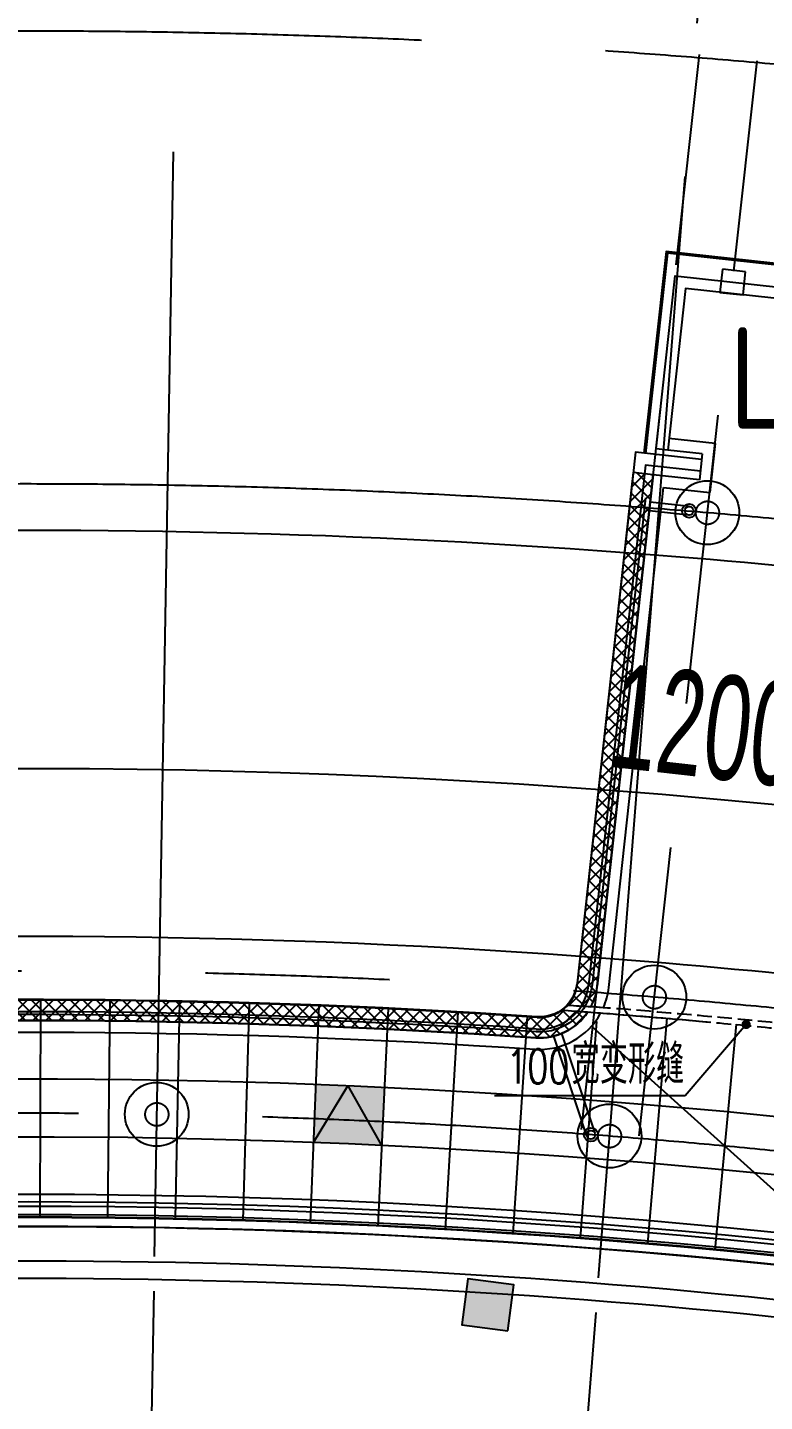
# Model space of a CAD drawing. Extents: x 1962160 to 37842216, y -162679 to 2997677.
# Drawn here: x 37613660 to 37626367, y 2879859 to 2903552 of the extents above; entities that cross this region are included whole.
import ezdxf

# ---------------------------------------------------------------- set-up
doc = ezdxf.new("R2010")
doc.units = 0
doc.header["$LTSCALE"] = 1000
for name, pattern in [('__DASH', [0.35, 0.25, -0.1]), ('CENTER', [2, 1.25, -0.25, 0.25, -0.25]), ('CENTER2', [28.575000000000003, 19.05, -3.175, 3.175, -3.175]), ('DASH', [0.35, 0.25, -0.1]), ('HIDDEN', [0.375, 0.25, -0.125])]:
    doc.linetypes.add(name, pattern=pattern)
doc.layers.get('0').update_dxf_attribs({"color": 8})
doc.layers.get('Defpoints').update_dxf_attribs({"color": 8})
for name, color, linetype in [('#幕墙线-平面', 8, 'Continuous'), ('#标注', 8, 'Continuous'), ('#虚线', 8, 'HIDDEN'), ('#轴线', 8, 'CENTER2'), ('A-AL', 8, 'Continuous'), ('A-AL-E', 8, 'Continuous'), ('A-COLS-PLAN-C', 8, 'DASH'), ('A-COLS-PLAN-S', 8, 'DASH'), ('A-DETL-ALUM', 8, 'Continuous'), ('A-DIMS-LEAD', 8, 'Continuous'), ('A-DIMS-SYMB', 8, 'Continuous'), ('A-FLOR', 8, 'Continuous'), ('A-FLOR-UNDR', 8, '__DASH'), ('A-GRID', 8, 'CENTER'), ('A-HATH', 8, 'Continuous'), ('A-NOTE', 8, 'Continuous'), ('A-ROOF-DRAN', 8, 'Continuous'), ('A-STRS', 8, 'Continuous'), ('A-STRS-HRAL', 8, 'Continuous'), ('A-TEXT-500', 8, 'Continuous'), ('COLUMN', 8, 'Continuous'), ('DIM', 8, 'Continuous'), ('G-ACCS', 8, 'Continuous'), ('PUB_HATCH', 8, 'Continuous'), ('周边建筑', 8, 'Continuous'), ('建-填充', 8, 'Continuous'), ('水-雨水-压力流-标识', 8, 'Continuous')]:
    doc.layers.add(name, color=color, linetype=linetype)
doc.layers.add('A-X-CHEK', color=8, linetype='Continuous', plot=False)
doc.styles.add('_TCH_DIM', font='SIMPLEX', dxfattribs={"bigfont": 'GBCBIG'})
doc.styles.add('JHZX', font='jrs.shx', dxfattribs={"width": 0.6, "bigfont": 'jhz.shx'})
doc.styles.get("Standard").update_dxf_attribs({"font": 'xd-hzs.shx', "bigfont": 'xd-hztxt.shx'})
doc.dimstyles.new('JZBZ-600', dxfattribs={"dimscale": 600, "dimtxt": 3, "dimasz": 1.5, "dimexe": 1, "dimexo": 1, "dimgap": 0.5, "dimtad": 1, "dimdec": 0, "dimdsep": 46, "dimtxsty": 'JHZX', "dimblk1": 'ARCHTICK', "dimblk2": 'ARCHTICK', "dimsah": 1, "dimcen": 0, "dimclrd": 1, "dimclre": 1, "dimclrt": 2, "dimadec": 1, "dimazin": 2, "dimtfac": 1, "dimtdec": 0, "dimtix": 1, "dimtmove": 0, "dimatfit": 3, "dimfxl": 1, "dimtolj": 1, "dimlwd": -1, "dimlwe": -1, "dimarcsym": 1})
pattern_1 = [(45, (0, 0), (-112.2532015133644, 112.2532015133644), []), (135, (0, 0), (-112.2532015133644, -112.2532015133644), [])]

# ---------------------------------------------------------------- blocks, each defined once
blk = doc.blocks.new('排水沟区域')
at = {"layer": 'A-HATH'}
h = blk.add_hatch(dxfattribs=at)
h.set_pattern_fill('ANSI37', color=256, scale=100)
h.set_pattern_definition(pattern_1)
edge = h.paths.add_edge_path()
edge.add_line((35658765.01799488, 3057618.124890488), (35658417.09947604, 3057656.239247951))
edge.add_line((35658417.09947604, 3057656.239247951), (35657450.98497537, 3048837.275779192))
edge.add_arc((35656804.8505831, 3048908.059584423), 649.9999999659744, 318.0283131604051, 353.74819666269457, ccw=False)
edge.add_arc((35647972.51238474, 2918657.177420972), 130150.0000179219, 85.71784188803059, 85.89549600434071, ccw=False)
edge.add_arc((35656804.85058304, 3048908.05958596), 1000.000000195538, 332.3412476966848, 353.7481965299868)
edge.add_line((35657798.90349422, 3048799.161421737), (35658765.01799488, 3057618.124890488))
h = blk.add_hatch(dxfattribs=at)
h.set_pattern_fill('ANSI37', color=256, scale=100)
h.set_pattern_definition(pattern_1)
edge = h.paths.add_edge_path()
edge.add_arc((35647972.51242621, 2918657.177367422), 130050.0000686261, 85.7398886697509, 85.93806982579932)
edge.add_arc((35656804.85058324, 3048908.059585912), 649.9999999980564, 266.12070043782154, 305.7446110088771, ccw=False)
edge.add_arc((35647972.51225564, 2918657.177440512), 129899.9999999594, 86.12070043837309, 116.0611029026593)
edge.add_arc((35590618.0573375, 3035933.641409336), 649.999999994561, 256.2785379505519, 296.0611029023296, ccw=False)
edge.add_line((35590463.87600134, 3035302.192190816), (35590062.48055345, 3035102.176174337))
edge.add_arc((35590618.05733751, 3035933.641409351), 1000.000000011322, 236.2495485733283, 296.0611029010252)
edge.add_arc((35647972.51225565, 2918657.177440493), 129549.9999999768, 86.12070043837912, 116.0611029026667, ccw=False)
edge.add_arc((35656804.85058324, 3048908.05958592), 1000.0000000025, 266.1207004381864, 325.9304777358216)
for points in [[(35658765.01799488, 3057618.124890488), (35658417.09947604, 3057656.239247951), (35657450.98497537, 3048837.275779192, -0.1571317827705876), (35657288.10958715, 3048473.363443469, -0.0007751624700920338), (35657690.57862306, 3048443.855062603, 0.09367802724356143), (35657798.90349422, 3048799.161421737)], [(35657633.20902523, 3048347.861146448, 0.000864728637648596), (35657184.5632477, 3048380.500781186, -0.1746354482785349), (35656760.87494238, 3048259.548874354, 0.1313879561626021), (35590903.6214562, 3035349.729486093, -0.1753489072106911), (35590463.87600134, 3035302.192190816), (35590062.48055345, 3035102.176174337, 0.2670681021465763), (35591057.38675088, 3035035.315373567, -0.1313879561626088), (35656737.19575116, 3047910.350798897, 0.2670597953681133)]]:
    blk.add_lwpolyline(points, format="xyb", close=True, dxfattribs=at)
blk.add_arc((35647972.51224888, 2918657.177441952), 130050.0000067243, 84.81506295068043, 85.62207074110286, dxfattribs=at)
blk = doc.blocks.new('A$C58e34137')
at = {"layer": 'A-X-CHEK'}
blk.add_blockref('排水沟区域', (-35647972.51433039, -2918657.17947907), dxfattribs=at)
blk = doc.blocks.new('雨水立管')
for radius in [80, 50]:
    blk.add_circle((-3.725290298461914e-09, 2.328306436538696e-10), radius)
blk = doc.blocks.new('雨水')
at = {"layer": 'A-ROOF-DRAN'}
for points in [[(35659389.69352274, 3057070.58299851), (35658713.15419961, 3057144.697655267)], [(35659373.35879811, 3056921.475061862), (35658696.81947497, 3056995.589718619)], [(35657697.78506979, 3048106.393818456), (35661750.71913321, 3044467.718702422), (35666495.36834026, 3047142.934849406)], [(35657618.41394059, 3046214.07590595), (35657047.27850524, 3047937.890166366)], [(35657760.80217198, 3046261.252081711), (35657189.66673663, 3047985.066342126)]]:
    blk.add_lwpolyline(points, dxfattribs=at)
at = {"xscale": 1.5, "yscale": 1.5, "zscale": 1.5}
for p in [(35659381.52616043, 3056996.029030186), (35657689.60805629, 3046237.66399383)]:
    blk.add_blockref('雨水立管', p, dxfattribs=at)
blk = doc.blocks.new('1100')
at = {"layer": 'A-DETL-ALUM', "ltscale": 0.3}
blk.add_circle((35572079.41488183, 2737404.62498665), 550, dxfattribs=at)
blk = doc.blocks.new('_YZHK')
blk.add_circle((0, 0), 0.5)
blk = doc.blocks.new('ASDFASD')
at = {"layer": 'A-COLS-PLAN-C', "ltscale": 0.3, "xscale": 400, "yscale": 400, "zscale": 400}
for p in [(35659699.00572878, 3056960.934984561), (35658783.96815497, 3048608.215994716), (35650205.5476592, 3046587.690035699), (35658011.35355391, 3046212.750291597)]:
    blk.add_blockref('_YZHK', p, dxfattribs=at)
blk = doc.blocks.new('_FZHK')
blk.add_lwpolyline([(-0.5, -0.5), (0.5, -0.5), (0.5, 0.5), (-0.5, 0.5)], close=True)
blk = doc.blocks.new('LT-4')
at = {"layer": 'A-AL'}
for points in [[(35670424.42650934, 3081402.434857922), (35670805.57008278, 3084881.620053544), (35661660.28330109, 3085883.483158723), (35661279.13972829, 3082404.297968366)], [(35670399.57518657, 3081405.157312024), (35670777.99630586, 3084859.491184863), (35661682.41216973, 3085855.909381866), (35661303.99105107, 3082401.575514264)]]:
    blk.add_lwpolyline(points, dxfattribs=at)
at = {"layer": 'A-DIMS-SYMB'}
blk.add_lwpolyline([(35664143.33762301, 3083021.060014564, 0, 0, 0), (35668879.99974447, 3082502.160267858, 0, 0, 0), (35669027.01226453, 3083844.131697863, 0, 0, 0), (35664548.80389997, 3084334.717922188, 0, 160, 0), (35665145.23564664, 3084269.379024386, 0, 0, 0)], format="xyseb", dxfattribs=at)
at = {"layer": 'A-STRS'}
for p, q in [((35664269.00388037, 3083525.374394674), (35664427.99519872, 3084976.691642604)), ((35664335.18094431, 3083578.483675046), (35664487.63837338, 3084970.157752824)), ((35664487.63837339, 3084970.157752824), (35664363.49446402, 3083836.93743146)), ((35664427.99519872, 3084976.691642604), (35664487.63837338, 3084970.157752824)), ((35664487.63837339, 3084970.157752824), (35667847.53721295, 3084602.081961877)), ((35664746.09213028, 3084941.844230444), (35664621.94822091, 3083808.623909057)), ((35665004.54588717, 3084913.530708063), (35664880.4019778, 3083780.310386653)), ((35665262.99964406, 3084885.217185683), (35665138.85573468, 3083751.996864249)), ((35665521.45340095, 3084856.903663302), (35665397.30949157, 3083723.683341846)), ((35665779.90715784, 3084828.590140922), (35665655.76324846, 3083695.369819442)), ((35666038.36091473, 3084800.276618541), (35665914.21700535, 3083667.056297039)), ((35666296.81467161, 3084771.96309616), (35666172.67077466, 3083638.742773274)), ((35666555.2684285, 3084743.64957378), (35666431.12451912, 3083610.429252231)), ((35666813.7221854, 3084715.336051399), (35666689.57828844, 3083582.115728467)), ((35667072.17594229, 3084687.022529019), (35666948.03204532, 3083553.802206063)), ((35667330.62969917, 3084658.709006638), (35667206.48578978, 3083525.488685021)), ((35667589.08345606, 3084630.395484257), (35667464.93954667, 3083497.175162617)), ((35667847.53721295, 3084602.081961877), (35667723.39330356, 3083468.861640214)), ((35667847.53721295, 3084602.081961877), (35667723.39330974, 3083468.861639536)), ((35669348.55711578, 3084437.645738233), (35667847.53721295, 3084602.081961877)), ((35670342.61001985, 3084328.747572741), (35669746.1782999, 3084394.086470876)), ((35670059.47479604, 3081744.210003844), (35670342.61001985, 3084328.747572741)), ((35664335.18094154, 3083578.483673699), (35664340.62585334, 3083628.18632282)), ((35664351.51566964, 3083727.591613932), (35664340.62585334, 3083628.18632282)), ((35667700.5246929, 3083260.110531873), (35664340.62585334, 3083628.18632282)), ((35664356.96057446, 3083777.294258776), (35664351.51566964, 3083727.591613932)), ((35664351.51566964, 3083727.591613932), (35667711.4145092, 3083359.515822984)), ((35664363.49446402, 3083836.93743146), (35664356.96057446, 3083777.294258776)), ((35664363.49446757, 3083836.937434154), (35664356.96057779, 3083777.294259487)), ((35664356.96057779, 3083777.294259487), (35667716.85940886, 3083409.218469162)), ((35664363.49446757, 3083836.937434154), (35667783.03647332, 3083462.327754048)), ((35664615.41433135, 3083748.980736372), (35664609.96942653, 3083699.278091551)), ((35664873.86808824, 3083720.667213968), (35664868.42318342, 3083670.96456917)), ((35665132.32184512, 3083692.353691564), (35665126.8769403, 3083642.65104679)), ((35665390.77560201, 3083664.04016916), (35665385.33069719, 3083614.337524409)), ((35665649.2293589, 3083635.726646756), (35665643.78445408, 3083586.024002029)), ((35664204.50314958, 3082385.620183927), (35664328.64705234, 3083518.84050426)), ((35667748.18906143, 3083144.230825025), (35664269.00388037, 3083525.374394674)), ((35667695.07977604, 3083210.407884957), (35664335.18094431, 3083578.483675046)), ((35664462.95690648, 3082357.306661547), (35664587.10080923, 3083490.526981879)), ((35664593.63469843, 3083550.170151319), (35664599.07961023, 3083599.87280044)), ((35664721.41066337, 3082328.993139166), (35664845.55457855, 3083462.213458138)), ((35664852.08846775, 3083521.856627577), (35664857.53336712, 3083571.559278059)), ((35664979.86442025, 3082300.679616786), (35665104.00833543, 3083433.899935757)), ((35665110.54222464, 3083493.543105197), (35665115.987124, 3083543.245755679)), ((35665238.31817714, 3082272.366094405), (35665362.46209233, 3083405.586413376)), ((35665368.99598153, 3083465.229582816), (35665374.44088089, 3083514.932233298)), ((35665496.77193403, 3082244.052572025), (35665620.91584922, 3083377.272890996)), ((35665627.44973841, 3083436.916060436), (35665632.89463779, 3083486.618710917)), ((35665885.90348288, 3083408.602539416), (35665891.34839468, 3083458.305188537)), ((35665907.68311579, 3083607.413124352), (35665902.23821098, 3083557.710479648)), ((35666144.35723977, 3083380.289017036), (35666149.80215156, 3083429.991666156)), ((35666166.1368851, 3083579.099600587), (35666160.69196786, 3083529.396957268)), ((35666402.81099666, 3083351.975494655), (35666408.25590845, 3083401.678143776)), ((35666424.59062956, 3083550.786079545), (35666419.14572475, 3083501.083434887)), ((35666661.26475355, 3083323.661972275), (35666666.70966534, 3083373.364621395)), ((35666683.04439887, 3083522.472555779), (35666677.59948164, 3083472.769912506)), ((35666941.49815576, 3083494.159033375), (35666936.05323853, 3083444.456390126)), ((35667199.95190022, 3083465.845512332), (35667194.50699542, 3083416.142867745)), ((35667458.40565711, 3083437.531989928), (35667452.96075231, 3083387.829345365)), ((35667716.85940886, 3083409.218469162), (35667695.07977604, 3083210.407884957)), ((35667716.85942019, 3083409.218466847), (35667695.07978535, 3083210.40791484)), ((35667716.85941399, 3083409.218467524), (35667711.4145092, 3083359.515822984)), ((35667783.03647332, 3083462.327754048), (35667748.18906143, 3083144.230825025)), ((35665755.22569092, 3082215.739049644), (35665879.36959369, 3083348.959369977)), ((35666013.67944781, 3082187.425527263), (35666137.82335057, 3083320.645847596)), ((35666272.1332047, 3082159.112004883), (35666396.27710746, 3083292.332325215)), ((35666530.58696159, 3082130.798482502), (35666654.73086435, 3083264.018802835)), ((35666789.04071848, 3082102.484960122), (35666913.18462124, 3083235.705280454)), ((35666919.71851043, 3083295.348449894), (35666925.16342223, 3083345.051099014)), ((35667047.49447536, 3082074.171437741), (35667171.63837813, 3083207.391758074)), ((35667178.17226733, 3083267.034927513), (35667183.61717912, 3083316.737576634)), ((35667305.94823226, 3082045.85791536), (35667430.09214744, 3083179.078234332)), ((35667436.62603664, 3083238.721403772), (35667442.07093601, 3083288.424054253)), ((35667564.40198915, 3082017.54439298), (35667688.54589553, 3083150.764712915)), ((35667688.54590335, 3083150.764712058), (35667564.40198915, 3082017.54439298)), ((35667695.07978471, 3083210.407915643), (35667700.5246929, 3083260.110531873)), ((35667564.40198915, 3082017.54439298), (35664204.50314958, 3082385.620183927)), ((35667564.40198915, 3082017.54439298), (35670059.47479604, 3081744.210003844))]:
    blk.add_line(p, q, dxfattribs=at)
at = {"layer": 'A-STRS-HRAL'}
for points in [[(35664005.69256733, 3082407.399816762), (35670059.47479473, 3081744.210002822), (35670342.6100201, 3084328.747571625), (35661992.56556727, 3085243.492145922), (35661687.65070914, 3082460.143994993), (35661488.84012698, 3082481.923627711), (35661815.53461783, 3085464.082360849), (35670563.20023499, 3084505.778521109), (35670236.50574417, 3081523.619787969), (35663983.91293468, 3082208.589234541)], [(35663983.91293468, 3082208.589234541), (35664005.69256731, 3082407.399816765)]]:
    blk.add_lwpolyline(points, dxfattribs=at)
at = {"layer": 'A-COLS-PLAN-S'}
for p, xscale, yscale, zscale, rotation in [((35662809.58752878, 3085355.184198052), 400.0000000125235, 399.9999999514087, 399.9999999514087, 263.7481966000011), ((35669569.14732385, 3084614.676685357), 400.00000000105, 399.9999998993619, 399.9999998993619, 263.7481966137778)]:
    blk.add_blockref('_FZHK', p, dxfattribs=dict(at, xscale=xscale, yscale=yscale, zscale=zscale, rotation=rotation))
at = {"layer": 'A-DIMS-SYMB', "style": '_TCH_DIM'}
blk.add_text('下', height=675.177304964539, dxfattribs=at).set_placement((35663554.79927763, 3082693.928628794))
blk = doc.blocks.new('_FZH')
blk.add_lwpolyline([(-0.5, -0.5), (0.5, -0.5), (0.5, 0.5), (-0.5, 0.5)], close=True)
at = {"layer": 'PUB_HATCH'}
blk.add_solid([(-0.5, -0.5), (0.5, -0.5), (-0.5, 0.5), (0.5, 0.5)], dxfattribs=at)
blk = doc.blocks.new('567')
at = {"layer": '周边建筑'}
blk.add_lwpolyline([(-47073.25338561833, 116876.4681862746, -0.0744215799525629), (-10790.70054857433, 125537.0892229746), (-8338.038720555604, 115699.9999267608), (8338.038676522672, 115699.9999267608), (10790.70050453395, 125537.0892229751, -0.07442158046754624), (47073.25353706628, 116876.4681253135, -0.07421954768420427)], format="xyb", dxfattribs=at)
for centre, radius, start, end in [((-2.201646566390991e-05, -4.607392475008965e-05), 126000, 68.06235922378528, 111.9376407861825), ((-7.75754451751709e-05, 1.432048156857491e-05), 125400.0000000253, 70.27070677301897, 84.05618004111938), ((-7.75754451751709e-05, 1.432048156857491e-05), 125100.0000000252, 70.2706950240314, 84.05519375427872)]:
    blk.add_arc(centre, radius, start, end, dxfattribs=at)
at = {"layer": 'COLUMN', "xscale": 799.9999999999872, "yscale": 799.9999999999872, "zscale": 799.9999999999872, "rotation": 76.0000000000087}
blk.add_blockref('_FZH', (21997.1483246088, 122947.6943870131), dxfattribs=at)
blk = doc.blocks.new('总体道路0521')
at = {"layer": 'G-ACCS'}
for radius, start, end in [(223.8000000007542, 2.615028490091015, 87.02539691564355), (216.8000000007542, 34.91992540632319, 94.11445536007074), (137.9999999943868, 85.7224640499585, 91.95210453013112), (137.9999999943868, 81.77728868116814, 85.7224640499585), (130.9999999943868, 85.82819057638748, 116.346721278699), (130.9999999943868, 81.67202782410486, 85.82819057638748)]:
    blk.add_arc((35647972.51118848, 2918657.176535503), radius, start, end, dxfattribs=at)
blk = doc.blocks.new('A$C06ac024f')
at = {"layer": 'A-AL-E'}
for points in [[(11625.85774124414, 139221.753111192), (10482.69689363241, 139346.9859999991), (9478.468035504222, 130180.1040124008)], [(11604.07810840756, 139022.9425289938), (10659.72784299403, 139126.3957849657), (9677.278617702425, 130158.3243795647)]]:
    blk.add_lwpolyline(points, dxfattribs=at)
for points in [[(33566.21790237725, 121654.2234437657, 0.1932860441492879), (-59894.53584720194, 111081.4403815623)], [(33559.64202515781, 121604.1693060459, 0.1933145233684868), (-59876.86047371477, 111034.1654658834)]]:
    blk.add_lwpolyline(points, format="xyb", dxfattribs=at)
for centre, radius, start, end in [((8832.333643369377, 130250.887819109), 849.9999999946732, 266.1207003739012, 353.7481965177132), ((8832.333643369377, 130250.8878191104), 649.9999999936647, 266.1207003739012, 353.7481965177132), ((-0.004684209823608398, 0.005673698149621487), 129899.9999999742, 86.12070037390116, 116.0611030182871), ((-0.004684217274188995, 0.005673696752637625), 129699.9999999734, 86.12070037390116, 116.0611030182871)]:
    blk.add_arc(centre, radius, start, end, dxfattribs=at)
at = {"layer": 'A-DIMS-LEAD'}
for p, q in [((12393.07972981036, 129480.7950740918), (11342.37322230637, 128250.6821044059)), ((11342.37322230637, 128250.6821044059), (8051.796899810433, 128250.6821044059))]:
    blk.add_line(p, q, dxfattribs=at)
at = {"layer": 'A-DIMS-LEAD', "const_width": 80}
blk.add_lwpolyline([(12419.05894955993, 129511.2102042264, 1), (12367.10051006079, 129450.3799439571, 1)], format="xyb", close=True, dxfattribs=at)
at = {"layer": 'A-FLOR-UNDR'}
for radius in [130050.0000066192, 130150.0000066192]:
    blk.add_arc((-0.004690967500209808, 0.005675259046256542), radius, 81.71691044032123, 85.7832282524616, dxfattribs=at)
at = {"layer": 'A-STRS-HRAL'}
for p, q in [((11857.33777269721, 139498.1893516541), (11062.0954388082, 139585.307883556)), ((11636.74755766243, 139321.1584022925), (11040.31580597162, 139386.4973013587)), ((11636.74755766243, 139321.1584022925), (11587.74338378012, 138873.8345923489)), ((11857.33777269721, 139498.1893516541), (11764.77433314174, 138653.2443773174)), ((10792.50105513632, 138960.9531236757), (9826.386554345489, 130141.9896549396)), ((11587.74338378012, 138873.8345923489), (10792.50105513632, 138960.9531236766)), ((10025.19713654369, 130120.2100221077), (10969.53199937195, 138740.3629092071)), ((10969.5319993645, 138740.3629092071), (11764.77433314174, 138653.2443773174))]:
    blk.add_line(p, q, dxfattribs=at)
blk.add_lwpolyline([(-58110.86358629912, 116344.8834319203, 0.2921176873653361), (-56827.26430632174, 116198.4783996129, -0.1313879561626033), (8751.147844873369, 129053.637274696, 0.2921176933214354), (9884.473956495523, 129673.8256374607, 0.000431404118153734), (9660.692084878683, 129690.6893789344, -0.2670597951365258), (8764.67881128937, 129253.1790320999, 0.1313879561626086), (-56915.13018899411, 116378.1436067699, -0.2670597962110063), (-57910.01060086489, 116444.9871784654, 0.0004314039868796598)], format="xyb", close=True, dxfattribs=at)
for points in [[(33806.98531959951, 121950.7741291095, 0.1939151832340379), (-60195.92843510211, 111316.4611678226), (-60054.49791448563, 110938.1882027588)], [(-60054.49791448563, 110938.1882027588, -0.0004001341199329381), (-59876.86047372222, 111034.1654658914), (-59947.5611730516, 111223.2630033321, -0.1932008303403124), (33585.98539052904, 121804.3724701433), (33559.62863856554, 121604.1730004121)]]:
    blk.add_lwpolyline(points, format="xyb", dxfattribs=at)
for centre, radius, start, end in [((8832.333643361926, 130250.8878190978), 999.9999999959626, 332.3412476480559, 353.7481965177132), ((8832.333637528121, 130250.8877859861), 1200.000002189953, 336.4010227353836, 353.7481981551521), ((-0.00468888133764267, 0.005672738887369633), 130150.0000089795, 85.62340037743328, 85.71784195541345)]:
    blk.add_arc(centre, radius, start, end, dxfattribs=at)
at = {"xscale": 1000, "yscale": 1000, "zscale": 1000}
blk.add_blockref('总体道路0521', (-35647972511.19448, -2918657176.530752), dxfattribs=at)
at = {"layer": 'A-COLS-PLAN-S'}
blk.add_blockref('ASDFASD', (-35647972.51693987, -2918657.171766797), dxfattribs=at)
at = {"layer": 'A-ROOF-DRAN'}
blk.add_blockref('雨水', (-35647972.51693987, -2918657.171766797), dxfattribs=at)
at = {"layer": 'A-STRS'}
blk.add_blockref('LT-4', (-35650647.33478011, -2943073.646705908), dxfattribs=at)
at = {"layer": 'A-STRS-HRAL', "rotation": 6.499999999994645}
blk.add_blockref('567', (-0.005895964801311493, 0.004624420776963234), dxfattribs=at)
at = {"layer": '周边建筑', "rotation": 6.499999999994645}
blk.add_blockref('567', (-0.005895964801311493, 0.004624420776963234), dxfattribs=at)
at = {"layer": '水-雨水-压力流-标识'}
for p in [(-35560355.01817835, -2599099.051187464), (-35561270.05575217, -2607451.770177311), (-35569848.47624793, -2609472.296136328), (-35562042.6703537, -2609847.235880536)]:
    blk.add_blockref('1100', p, dxfattribs=at)
at = {"layer": 'A-NOTE', "style": '_TCH_DIM'}
blk.add_text('宽变形缝', height=675.177304964539, dxfattribs=at).set_placement((9381.796899810433, 128460.6821044059))
at = {"layer": 'A-NOTE', "style": '_TCH_DIM', "width": 0.7058823529411765}
blk.add_text('100', height=595, dxfattribs=at).set_placement((8261.796899810433, 128460.6821044059))
at = {"layer": 'A-TEXT-500'}
blk.add_text('LT-04', height=1750, dxfattribs=at).set_placement((12094.2911613062, 139754.8177691977))
blk = doc.blocks.new('A$C41f195f4')
at = {"layer": '建-填充', "ltscale": 10}
h = blk.add_hatch(color=256, dxfattribs=at)
h.dxf.hatch_style = 1
edge = h.paths.add_edge_path()
edge.add_arc((1.490116119384766e-08, 3.771856427192688e-07), 128529.4436848907, 79.84411521827303, 80.37342745762112)
edge.add_line((21493.46634147316, 126719.567544526), (21326.2116523385, 125733.6538212118))
edge.add_arc((7.450580596923828e-09, 4.637986421585083e-07), 127529.4436848045, 79.84412812155819, 80.37344052536758, ccw=False)
edge.add_line((22486.84329265356, 125531.2745311069), (22663.19846370071, 126515.6011306057))
edge = h.paths.add_edge_path()
edge.add_arc((0, -2.020969986915588e-07), 128529.4436854664, 87.25447299287791, 87.78378308403215)
edge.add_line((4970.315524987876, 128433.3050950011), (4931.610976167023, 127434.0543961944))
edge.add_arc((1.490116119384766e-08, -1.243315637111664e-07), 127529.443685386, 87.25448809217698, 87.78379833094698, ccw=False)
edge.add_line((6108.645890295506, 127383.0579475132), (6156.579609684646, 128381.9084667042))
edge = h.paths.add_edge_path()
edge.add_arc((0, -9.592622518539429e-08), 128529.4436853569, 72.43372995808843, 72.96304399530439)
edge.add_line((37657.64431205392, 122889.054512233), (37364.63313996792, 121932.9454945959))
edge.add_arc((7.450580596923828e-09, -1.816079020500183e-07), 127529.4436854338, 72.43374044987621, 72.9630546656511, ccw=False)
edge.add_line((38489.4728570953, 121582.5624251091), (38791.30381696671, 122535.9238844821))
edge = h.paths.add_edge_path()
edge.add_line((-119660.8813765794, 44102.52231847867), (-120599.1660157144, 44448.3863639175))
edge.add_arc((7.450580596923828e-09, -3.539025783538818e-08), 128529.4436852773, 159.767981602694, 160.2972614758336)
edge.add_line((-121004.6143798009, 43332.44965193747), (-120063.1747727394, 42995.26799732866))
edge.add_arc((2.235174179077148e-08, 9.73232090473175e-08), 127529.4436852466, 159.7680014476781, 160.2972812314846, ccw=False)
edge = h.paths.add_edge_path()
edge.add_line((-123805.2695020214, 30594.34997192351), (-124776.056992583, 30834.290901965))
edge.add_arc((-7.450580596923828e-09, -3.026798367500305e-08), 128529.4436852635, 166.1193261171725, 166.6486034796457)
edge.add_line((-125055.5650201589, 29680.35632421216), (-124082.6024391428, 29449.39351839805))
edge.add_arc((3.725290298461914e-08, 3.660097718238831e-07), 127529.4436852114, 166.1193447807915, 166.6486220342447, ccw=False)
edge = h.paths.add_edge_path()
edge.add_line((-112422.3937703893, 60207.67713180184), (-113303.9122435302, 60679.82666713139))
edge.add_arc((-1.490116119384766e-08, 3.525055944919586e-07), 128529.4436850815, 151.8287570887979, 152.3580402931655)
edge.add_line((-113859.6140027344, 59630.58102341695), (-112973.7715465054, 59166.59487607237))
edge.add_arc((3.725290298461914e-08, 2.151355147361755e-07), 127529.4436851907, 151.8287780665303, 152.3580612076862, ccw=False)
edge = h.paths.add_edge_path()
edge.add_line((-104399.6718128845, 73242.52543457272), (-105218.2758476883, 73816.88371695764))
edge.add_arc((2.980232238769531e-08, 2.933666110038757e-07), 128529.4436851185, 144.9480544328233, 145.4773406516373)
edge.add_line((-105895.6813540161, 72841.76387630356), (-105071.8064734042, 72274.99215556448))
edge.add_arc((7.450580596923828e-09, 3.147870302200317e-07), 127529.4436850858, 144.94807606769, 145.4773622469303, ccw=False)
edge = h.paths.add_edge_path()
edge.add_arc((7.450580596923828e-09, 2.407468855381012e-07), 128529.4436850863, 130.6572365929047, 131.186529253771)
edge.add_line((-84638.25074627995, 96727.37153801369), (-83979.77507074922, 95974.76952688582))
edge.add_arc((-7.450580596923828e-09, -4.046596586704254e-07), 127529.4436855619, 130.6572585908967, 131.1865512627031, ccw=False)
edge.add_line((-83089.59903308004, 96746.46008611284), (-83741.09426756948, 97505.11281421874))
edge = h.paths.add_edge_path()
edge.add_line((-94873.06506673247, 85222.41801026324), (-95616.9627911523, 85890.71149221249))
edge.add_arc((2.235174179077148e-08, 4.516914486885071e-08), 128529.443685249, 138.0673120326053, 138.5966013385668)
edge.add_line((-96406.31641227752, 85003.76491578948), (-95656.27690509707, 84342.37188583054))
edge.add_arc((7.450580596923828e-09, 7.59027898311615e-08), 127529.4436852171, 138.0673340129187, 138.5966233035139, ccw=False)
at = {"layer": 'DIM', "ltscale": 10}
blk.add_lwpolyline([(4931.610976167023, 127434.0543961963), (5526.892804637551, 128410.557782331), (6108.645890295506, 127383.0579475146)], dxfattribs=at)
blk = doc.blocks.new('A$C80b62fe7')
at = {"layer": '#幕墙线-平面'}
for points in [[(81478.7568936944, 327707.5493457103), (80530.04632923007, 319047.4538759724, -0.402136791655151), (79839.93629624695, 318469.726971128, 0.1313879561626206), (13982.68281004578, 305559.9075828558, -0.4119750127446024), (13115.40808813274, 305853.7974825902), (5350.220833770931, 321428.79315557)], [(81708.8971278593, 327420.7820661669), (80788.50008608401, 319019.1403532852, -0.402136791653587), (79822.34603990614, 318210.3226865004, 0.1313879561626239), (14096.90845752507, 305326.3428135561, -0.4119750127439674), (12882.72384685278, 305737.7886731816), (5117.536592490971, 321312.7843461563)], [(104680.3880409971, 310722.1500260932, 0.1933145233684889), (11051.30931818485, 300130.361001642, 0.1933145233684889)], [(104611.2203188837, 310471.5191696174, 0.1933145233684868), (11174.71782001108, 299901.515329455)]]:
    blk.add_lwpolyline(points, format="xyb", dxfattribs=at)
for radius, start, end in [(128529.4436852644, 333.5022467601689, 195.775796910644), (127529.4436852644, 333.539850647279, 195.7883970499479)]:
    blk.add_arc((71051.57360945642, 188867.3555372115), radius, start, end, dxfattribs=at)
blk = doc.blocks.new('DASWQE')
at = {"layer": '#幕墙线-平面', "ltscale": 10}
for points in [[(228.9768798947334, 129899.7982295961), (222.3666920289397, 126149.8040555092)], [(1428.948177836835, 129892.1403224315), (1387.696786224842, 126142.3672195673)], [(2628.797532580793, 129873.3977144854), (2552.908457517624, 126124.1656799801)], [(3828.422551698983, 129843.5720052095), (3717.902269378304, 126095.2009900245)], [(5027.720861911774, 129802.6657398618), (4882.578803896904, 126055.4756214828)], [(6226.590117827058, 129750.6824092902), (6046.8386702016, 126004.992964427)], [(7424.928010649979, 129687.6264496353), (7210.582513004541, 125943.7573269326)], [(8622.632276952267, 129613.5032419483), (8373.71102103591, 125871.7739347103)], [(9819.600707352161, 129528.3191117328), (9536.124935537577, 125789.0489306604)], [(11028.85402423888, 129586.271750445), (10697.72505877167, 125695.5893743457)], [(12225.47180862725, 129478.8986614165), (11858.41226239502, 125591.4032413936)]]:
    blk.add_lwpolyline(points, dxfattribs=at)
at = {"layer": 'DIM', "ltscale": 10}
blk.add_blockref('A$C80b62fe7', (-71047.03888088465, -188862.9763723449), dxfattribs=at)
blk = doc.blocks.new('_ARCHTICK')
at = {"const_width": 0.15}
blk.add_lwpolyline([(-0.5, -0.5), (0.5, 0.5)], dxfattribs=at)
blk = doc.blocks.new('*D182')
at = {"layer": '#标注', "color": 1, "transparency": 16777216}
for p, q in [((36790397.924003, 3043170.700547854), (36789416.77650642, 3030709.26605619)), ((36797980.35017542, 3042340.048294755), (36796240.31323455, 3029961.749888087))]:
    blk.add_line(p, q, dxfattribs=at)
blk.add_arc((36780594.81168811, 2918662.568637643), 112993.4582867633, 81.99827266011204, 85.49812040236533, dxfattribs=at)
at = {"layer": 'Defpoints', "color": 0, "transparency": 16777216}
for p in [(36790445.01908283, 3043768.849403454), (36798063.87194858, 3042934.206618275), (36794042.43945205, 3030852.955583786), (36780594.81168811, 2918662.568637643)]:
    blk.add_point(p, dxfattribs=at)
at = {"layer": '#标注', "color": 1, "transparency": 16777216, "xscale": 900, "yscale": 900, "zscale": 900}
for p, rotation in [((36789463.87158626, 3031307.414911788), 175.4981204023653), ((36796323.83500771, 3030555.908211606), 351.998272660112)]:
    blk.add_blockref('_ARCHTICK', p, dxfattribs=dict(at, rotation=rotation))
at = {"layer": '#标注', "color": 2, "transparency": 16777216, "insert": (36793030.26965695, 3032176.908263067), "char_height": 1800, "attachment_point": 5, "rotation": 353.74819653124035, "style": 'JHZX'}
blk.add_mtext('\\A1;3.5°', dxfattribs=at)
blk = doc.blocks.new('*D183')
at = {"layer": '#标注', "color": 1, "transparency": 16777216}
for p, q in [((36782778.28309979, 3043536.93900812), (36782559.74969523, 3031038.849428065)), ((36790397.92400299, 3043170.700547853), (36789416.77650642, 3030709.266056194))]:
    blk.add_line(p, q, dxfattribs=at)
blk.add_arc((36780594.81168812, 2918662.568637644), 112993.4582867672, 85.49812040236948, 88.99826562550761, dxfattribs=at)
at = {"layer": 'Defpoints', "color": 0, "transparency": 16777216}
for p in [(36782788.77270321, 3044136.847307962), (36790445.01908282, 3043768.849403454), (36787168.40217916, 3031464.64984034), (36780594.81168812, 2918662.568637644)]:
    blk.add_point(p, dxfattribs=at)
at = {"layer": '#标注', "color": 1, "transparency": 16777216, "xscale": 900, "yscale": 900, "zscale": 900}
for p, rotation in [((36782570.23929865, 3031638.757727908), 178.9982656255076), ((36789463.87158626, 3031307.414911794), 355.4981204023694)]:
    blk.add_blockref('_ARCHTICK', p, dxfattribs=dict(at, rotation=rotation))
at = {"layer": '#标注', "color": 2, "transparency": 16777216, "insert": (36786077.19737281, 3032724.347348551), "char_height": 1800, "attachment_point": 5, "rotation": 357.2481930139368, "style": 'JHZX'}
blk.add_mtext('\\A1;3.5°', dxfattribs=at)
blk = doc.blocks.new('*D184')
at = {"layer": '#标注', "color": 1, "transparency": 16777216}
for p, q in [((36775149.98614972, 3043437.284817184), (36775694.93318027, 3030949.16915733)), ((36782778.2830998, 3043536.93900812), (36782559.74969524, 3031038.849428063))]:
    blk.add_line(p, q, dxfattribs=at)
blk.add_arc((36780594.8116881, 2918662.568637644), 112993.4582867665, 88.99826562549406, 92.49864510290105, dxfattribs=at)
at = {"layer": 'Defpoints', "color": 0, "transparency": 16777216}
for p in [(36782788.77270322, 3044136.847307962), (36775123.82869225, 3044036.714368857), (36780269.29840846, 3031655.558051624), (36780594.8116881, 2918662.568637644)]:
    blk.add_point(p, dxfattribs=at)
at = {"layer": '#标注', "color": 1, "transparency": 16777216, "xscale": 900, "yscale": 900, "zscale": 900}
for p, rotation in [((36775668.77572281, 3031548.598709004), 182.498645102901), ((36782570.23929866, 3031638.757727906), 358.998265625494)]:
    blk.add_blockref('_ARCHTICK', p, dxfattribs=dict(at, rotation=rotation))
at = {"layer": '#标注', "color": 2, "transparency": 16777216, "insert": (36779103.14377824, 3032846.283949146), "char_height": 1800, "attachment_point": 5, "rotation": 0.7484553641992503, "style": 'JHZX'}
blk.add_mtext('\\A1;3.5°', dxfattribs=at)
blk = doc.blocks.new('*D105')
at = {"layer": '#标注', "color": 1, "transparency": 16777216}
for p, q in [((36697228.95972591, 3039962.314867162), (36687878.68758705, 3053567.233559005)), ((36885579.84404776, 3021820.877508908), (36897354.91261559, 3033391.061686594))]:
    blk.add_line(p, q, dxfattribs=at)
blk.add_arc((36780594.81168813, 2918662.568637636), 163093.4582867492, 44.49716931342737, 124.4996298123026, dxfattribs=at)
at = {"layer": 'Defpoints', "color": 0, "transparency": 16777216}
for p in [(36833249.46786097, 3073022.418725839), (36697568.80027325, 3039467.836958271), (36885151.87300182, 3021400.353093639), (36780594.81168813, 2918662.568637636)]:
    blk.add_point(p, dxfattribs=at)
at = {"layer": '#标注', "color": 1, "transparency": 16777216, "xscale": 900, "yscale": 900, "zscale": 900}
for p, rotation in [((36688218.52813439, 3053072.755650114), 214.4996298123025), ((36896926.94156966, 3032970.537271325), 314.4971693134274)]:
    blk.add_blockref('_ARCHTICK', p, dxfattribs=dict(at, rotation=rotation))
at = {"layer": '#标注', "color": 2, "transparency": 16777216, "insert": (36796346.20989023, 3082199.212514472), "char_height": 1800, "attachment_point": 5, "rotation": 354.498399562864, "style": 'JHZX'}
blk.add_mtext('\\A1;80°', dxfattribs=at)
blk = doc.blocks.new('*D126')
at = {"layer": '#标注', "color": 1, "transparency": 16777216}
for p, q in [((36792148.29113687, 3065401.899680981), (36793129.43863343, 3077863.334172646)), ((36801084.57607791, 3064422.932652248), (36802824.61301876, 3076801.231058917))]:
    blk.add_line(p, q, dxfattribs=at)
blk.add_arc((36780594.81168813, 2918662.568637649), 159093.4582867673, 81.99827266012345, 85.49812040237236, dxfattribs=at)
at = {"layer": 'Defpoints', "color": 0, "transparency": 16777216}
for p in [(36799528.91317642, 3076625.311936422), (36792101.19605704, 3064803.750825381), (36801001.05430474, 3063828.774328728), (36780594.81168813, 2918662.568637649)]:
    blk.add_point(p, dxfattribs=at)
at = {"layer": '#标注', "color": 1, "transparency": 16777216, "xscale": 900, "yscale": 900, "zscale": 900}
for p, rotation in [((36793082.3435536, 3077265.185317046), 175.4981204023724), ((36802741.0912456, 3076207.072735397), 351.9982726601235)]:
    blk.add_blockref('_ARCHTICK', p, dxfattribs=dict(at, rotation=rotation))
at = {"layer": '#标注', "color": 2, "transparency": 16777216, "insert": (36798050.47502566, 3078002.747459495), "char_height": 1800, "attachment_point": 5, "rotation": 353.7481965312494, "style": 'JHZX'}
blk.add_mtext('\\A1;3.5°', dxfattribs=at)
blk = doc.blocks.new('*D127')
at = {"layer": '#标注', "color": 1, "transparency": 16777216}
for p, q in [((36783167.50547411, 3065833.542029486), (36783385.98442487, 3078331.63256157)), ((36792148.29113687, 3065401.899680981), (36793129.43863343, 3077863.334172647))]:
    blk.add_line(p, q, dxfattribs=at)
blk.add_arc((36780594.81168813, 2918662.568637648), 159093.458286769, 85.49812040237063, 88.99851526146787, dxfattribs=at)
at = {"layer": 'Defpoints', "color": 0, "transparency": 16777216}
for p in [(36789850.11900359, 3077486.583686192), (36783157.01848447, 3065233.633683947), (36792101.19605703, 3064803.750825381), (36780594.81168813, 2918662.568637648)]:
    blk.add_point(p, dxfattribs=at)
at = {"layer": '#标注', "color": 1, "transparency": 16777216, "xscale": 900, "yscale": 900, "zscale": 900}
for p, rotation in [((36783375.49743523, 3077731.72421603), 178.9985152614679), ((36793082.3435536, 3077265.185317048), 355.4981204023706)]:
    blk.add_blockref('_ARCHTICK', p, dxfattribs=dict(at, rotation=rotation))
at = {"layer": '#标注', "color": 2, "transparency": 16777216, "insert": (36788290.0925232, 3078771.204951875), "char_height": 1800, "attachment_point": 5, "rotation": 357.2483178319163, "style": 'JHZX'}
blk.add_mtext('\\A1;3.5°', dxfattribs=at)
blk = doc.blocks.new('*D128')
at = {"layer": '#标注', "color": 1, "transparency": 16777216}
for p, q in [((36774177.80064718, 3065716.083154364), (36773632.85361662, 3078204.198814219)), ((36783167.50547411, 3065833.542029486), (36783385.98442487, 3078331.632561568))]:
    blk.add_line(p, q, dxfattribs=at)
blk.add_arc((36780594.81168813, 2918662.568637647), 159093.4582867675, 88.99851526146627, 92.49864510291292, dxfattribs=at)
at = {"layer": 'Defpoints', "color": 0, "transparency": 16777216}
for p in [(36780136.03071637, 3077755.36542513), (36783157.01848447, 3065233.633683946), (36774203.95810466, 3065116.65360269), (36780594.81168813, 2918662.568637647)]:
    blk.add_point(p, dxfattribs=at)
at = {"layer": '#标注', "color": 1, "transparency": 16777216, "xscale": 900, "yscale": 900, "zscale": 900}
for p, rotation in [((36783375.49743523, 3077731.724216028), 358.9985152614663), ((36773659.01107409, 3077604.769262547), 182.4986451029129)]:
    blk.add_blockref('_ARCHTICK', p, dxfattribs=dict(at, rotation=rotation))
at = {"layer": '#标注', "color": 2, "transparency": 16777216, "insert": (36778500.60695809, 3078942.346139615), "char_height": 1800, "attachment_point": 5, "rotation": 0.7485801821910395, "style": 'JHZX'}
blk.add_mtext('\\A1;3.5°', dxfattribs=at)
blk = doc.blocks.new('DOTE-11')
at = {"layer": '#虚线', "ltscale": 20}
for p, q in [((36790153.95931896, 3046325.864282898), (36792184.9100819, 3064864.951081784)), ((36791148.01222994, 3046216.966118718), (36793178.96299288, 3064756.052917603))]:
    blk.add_line(p, q, dxfattribs=at)
at = {"layer": '#轴线'}
for p, q in [((36782788.79396314, 3044138.063182801), (36783157.03973898, 3065234.849550365)), ((36790445.13346911, 3043770.302824192), (36792100.62038893, 3064805.258565721))]:
    blk.add_line(p, q, dxfattribs=at)
for radius, end in [(146599.9999999995, 183.9998103525153), (138799.9999999995, 210.1884172151102), (130399.9999999995, 210.3293811306592), (127949.9999999995, 210.3740096847854)]:
    blk.add_arc((36780598.51695531, 2918657.177440438), radius, 324.4999999903098, end, dxfattribs=at)
blk = doc.blocks.new('ZW-5001')
at = {"layer": '#标注'}
for base, center, p1, p2, picture, middle in [((36833249.46786097, 3073022.418725839), (36780594.81168813, 2918662.568637637), (36885151.87300182, 3021400.353093639), (36697568.80027326, 3039467.83695827), '*D105', (36796346.20989022, 3082199.212514473)), ((36780136.03071637, 3077755.36542513), (36780594.81168813, 2918662.568637647), (36783157.01848447, 3065233.633683946), (36774203.95810466, 3065116.653602691), '*D128', (36778500.60695809, 3078942.346139614)), ((36789850.11900359, 3077486.583686192), (36780594.81168812, 2918662.568637648), (36792101.19605704, 3064803.750825381), (36783157.01848447, 3065233.633683946), '*D127', (36788290.09252321, 3078771.204951875)), ((36799528.91317642, 3076625.311936422), (36780594.81168813, 2918662.568637648), (36801001.05430474, 3063828.774328729), (36792101.19605704, 3064803.750825382), '*D126', (36798050.47502566, 3078002.747459496)), ((36780269.29840846, 3031655.558051624), (36780594.8116881, 2918662.568637643), (36782788.77270322, 3044136.847307962), (36775123.82869225, 3044036.714368857), '*D184', (36779103.14377824, 3032846.283949147)), ((36787168.40217916, 3031464.64984034), (36780594.81168812, 2918662.568637644), (36790445.01908283, 3043768.849403454), (36782788.77270321, 3044136.847307963), '*D183', (36786077.19737281, 3032724.347348551)), ((36794042.43945205, 3030852.955583786), (36780594.81168812, 2918662.568637644), (36798063.87194858, 3042934.206618275), (36790445.01908283, 3043768.849403454), '*D182', (36793030.26965694, 3032176.908263067))]:
    dim = blk.add_angular_dim_3p(base=base, center=center, p1=p1, p2=p2, dimstyle='JZBZ-600', dxfattribs=at)
    dim.commit()
    dim.dimension.update_dxf_attribs({"geometry": picture, "text_midpoint": middle})
blk = doc.blocks.new('FDGFH')
at = {"layer": 'A-FLOR'}
blk.add_blockref('ZW-5001', (-36780598.51155947, -2918657.163268261), dxfattribs=at)
at = {"layer": 'A-GRID'}
blk.add_blockref('DOTE-11', (-36780598.51155947, -2918657.163268261), dxfattribs=at)

msp = doc.modelspace()

# ---------------------------------------------------------------- linework, layer by layer
at = {"layer": '#标注', "ltscale": 10}
msp.add_arc((37613682.53545781, 2757150.952775452), 133620.2111760984, 72.23164677420097, 94.8633702869288, dxfattribs=at)

# ---------------------------------------------------------------- block references
at = {"layer": 'A-STRS-HRAL'}
msp.add_blockref('DASWQE', (37613652.56708944, 2756885.970215484), dxfattribs=at)
at = {"layer": 'DIM', "ltscale": 10}
for name, p in [('A$C06ac024f', (37613657.10216346, 2756879.841327364)), ('A$C58e34137', (37613657.09747919, 2756879.847001005)), ('A$C41f195f4', (37613657.10181801, 2756890.34938035))]:
    msp.add_blockref(name, p, dxfattribs=at)
at = {"layer": 'DIM'}
msp.add_blockref('FDGFH', (37613657.09676763, 2756879.827155179), dxfattribs=at)

# ---------------------------------------------------------------- texts
at = {"layer": '#标注', "ltscale": 10, "insert": (37628833.53975778, 2891117.12914199), "char_height": 1800, "attachment_point": 5, "rotation": 353.5475085286117, "style": 'JHZX'}
msp.add_mtext('\\A1;1200*44=52800', dxfattribs=at)

doc.saveas('drawing.dxf')
